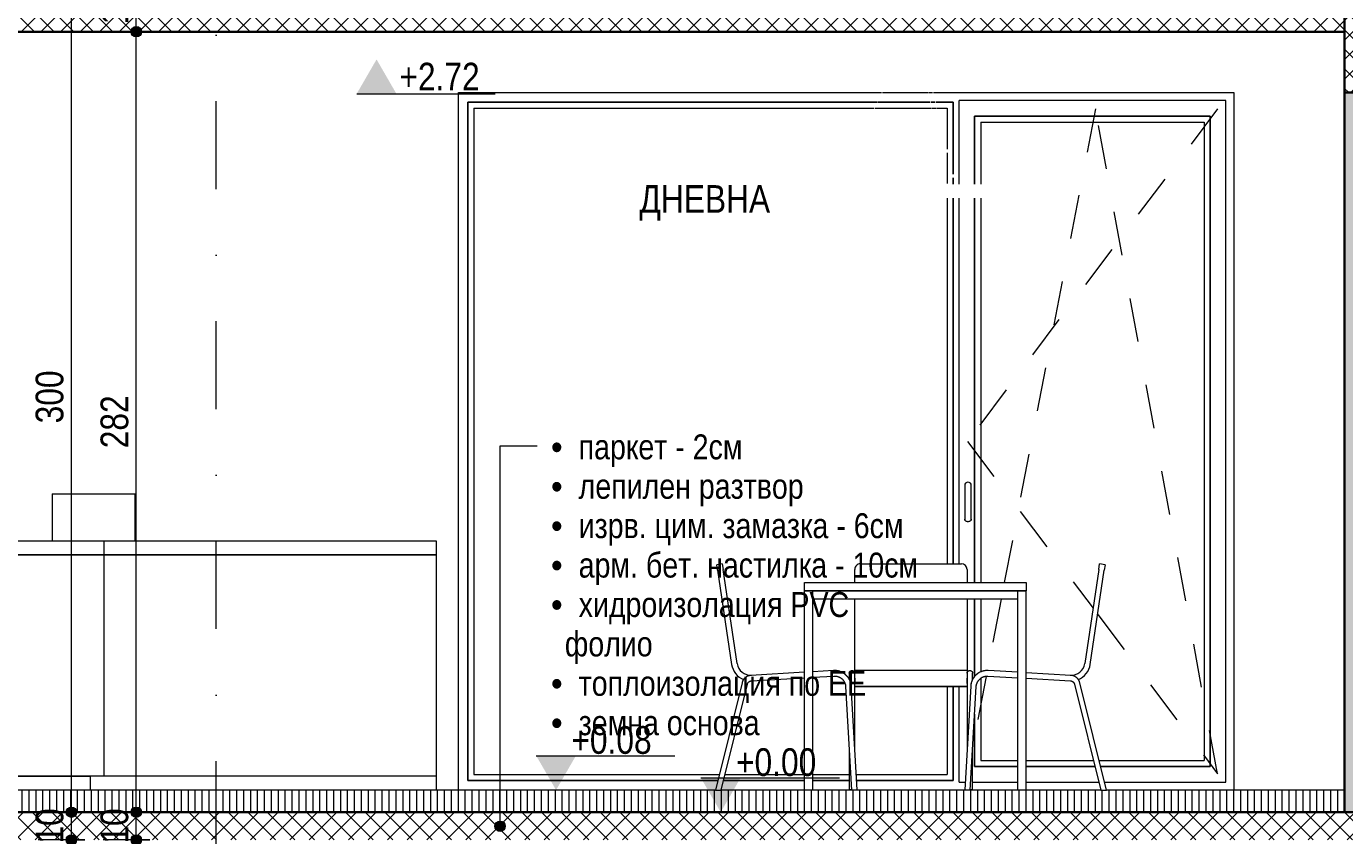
# Model space of a CAD drawing. Header units: centimetres. Extents: x -1882 to 51, y -197 to 807.
# Drawn here: x -1420.1 to -944.1, y -8.5 to 283.9 of the extents above; entities that cross this region are included whole.
import ezdxf

# ---------------------------------------------------------------- set-up
doc = ezdxf.new("R2010")
doc.units = ezdxf.units.CM
doc.linetypes.add('Dash', pattern=[31.75, 15.875, -15.875])
doc.linetypes.add('Dash dot', pattern=[79.375, 31.75, -23.8125, 0, -23.8125])
for name, color, linetype, lineweight in [('A-ANNO-DIMS', 7, 'Continuous', 9), ('A-ANNO-DIMS-50', 7, 'Continuous', 9), ('A-ANNO-NOTE', 7, 'Continuous', 9), ('A-AREA-IDEN', 7, 'Continuous', 9), ('A-DETL-GENF', 7, 'Continuous', 9), ('A-FLOR-FNSH', 7, 'Continuous', 9), ('A-FLOR-LEVL', 7, 'Continuous', 9), ('A-FLOR-PATT', 7, 'Continuous', 9), ('A-GLAZ', 7, 'Continuous', 5), ('A-GLAZ-HDLN', 7, 'Dash', 5), ('A-WALL', 7, 'Continuous', 9), ('E-ELEC-EQPM', 7, 'Continuous', 9), ('G-ANNO-DIMS', 7, 'Continuous', 9), ('G-ANNO-TEXT', 7, 'Continuous', 9), ('I-FURN', 7, 'Continuous', 9), ('S-GRID', 7, 'Continuous', 9)]:
    doc.layers.add(name, color=color, linetype=linetype, lineweight=lineweight)
doc.layers.add('A-DETL', color=7, linetype='Continuous', lineweight=9, true_color=0x008000)
doc.styles.add('Arial Narrow', font='ARIALN.TTF', dxfattribs={"height": 10})
doc.styles.add('Arial Narrow_1', font='ARIALN.TTF', dxfattribs={"height": 10})
doc.styles.add('Arial Narrow_2', font='ARIALN.TTF', dxfattribs={"height": 9})
doc.dimstyles.new('TEC_DIM', dxfattribs={"dimscale": 30.48, "dimtxt": 10.23431, "dimasz": 0.492126, "dimexe": 0.393701, "dimexo": 0.246063, "dimgap": 0, "dimtad": 1, "dimdec": 0, "dimzin": 0, "dimdsep": 46, "dimtxsty": 'Arial Narrow', "dimblk1": 'DOTSMALL', "dimblk2": 'DOTSMALL', "dimsah": 1, "dimcen": 0.09, "dimazin": 0, "dimtfac": 1, "dimtdec": 4, "dimtix": 1, "dimtmove": 0, "dimatfit": 3, "dimfxl": 0, "dimtvp": 1, "dimtolj": 1, "dimtzin": 0, "dimarcsym": 0})
pattern_1 = [(45, (-1066.009, 333.896), (-3.535534, 3.535534), []), (135, (-1066.009, 333.896), (-3.535534, -3.535534), [])]

# ---------------------------------------------------------------- blocks, each defined once
blk = doc.blocks.new('ПЛОТ - КУХНЕНСКИ-1839111-5-5')
at = {"layer": 'I-FURN', "color": 253, "true_color": 0xaaaaaa}
for p, q in [((-1452.14, 98), (-1392.14, 98)), ((-1452.14, 98), (-1452.14, 93)), ((-1392.14, 98), (-1392.14, 93)), ((-1392.14, 93), (-1452.14, 93)), ((-1452.14, 93), (-1392.14, 93)), ((-1452.14, 93), (-1452.14, 13)), ((-1392.14, 93), (-1392.14, 13)), ((-1392.14, 13), (-1452.14, 13)), ((-1447.14, 13), (-1397.14, 13)), ((-1447.14, 13), (-1447.14, 8)), ((-1397.14, 13), (-1397.14, 8)), ((-1397.14, 8), (-1447.14, 8))]:
    blk.add_line(p, q, dxfattribs=at)
blk = doc.blocks.new('ПЛОТ - КУХНЕНСКИ-1872077-5-5')
at = {"layer": 'I-FURN', "color": 253, "true_color": 0xaaaaaa}
for p, q in [((-1392.14, 98), (-1272.14, 98)), ((-1272.14, 98), (-1272.14, 93)), ((-1272.14, 93), (-1392.14, 93)), ((-1392.14, 93), (-1272.14, 93)), ((-1272.14, 93), (-1272.14, 13)), ((-1272.14, 13), (-1392.14, 13)), ((-1272.14, 13), (-1272.14, 8))]:
    blk.add_line(p, q, dxfattribs=at)
blk = doc.blocks.new('DOUBLE - OK_F - 280x252-2419188-5-5')
at = {"layer": 'A-GLAZ'}
for p, q in [((-1083.34, 226.93), (-1083.34, 257.1)), ((-987.04, 257.1), (-1083.34, 257.1)), ((-987.04, 10.9), (-987.04, 257.1)), ((-1260.74, 256.6), (-1260.74, 11.4)), ((-1112.96, 256.6), (-1260.74, 256.6)), ((-1260.74, 256.6), (-1112.96, 256.6)), ((-1260.74, 11.4), (-1260.74, 256.6)), ((-1258.54, 254.4), (-1114.01, 254.4)), ((-1258.54, 254.4), (-1258.54, 13.6)), ((-1113.69, 254.4), (-1093.35, 254.4)), ((-1093.79, 256.6), (-1112.64, 256.6)), ((-1112.64, 256.6), (-1093.79, 256.6)), ((-1092.09, 256.6), (-1093.49, 256.6)), ((-1093.49, 256.6), (-1092.09, 256.6)), ((-1093.05, 254.4), (-1091.55, 254.4)), ((-1085.44, 256.6), (-1091.8, 256.6)), ((-1091.8, 256.6), (-1085.44, 256.6)), ((-1091.29, 254.4), (-1087.64, 254.4)), ((-1087.64, 254.4), (-1087.64, 239.59)), ((-1085.44, 230.57), (-1085.44, 256.6)), ((-1085.44, 256.6), (-1085.44, 230.57)), ((-1077.74, 251.5), (-1077.74, 226.93)), ((-992.64, 251.5), (-1077.74, 251.5)), ((-1077.74, 251.5), (-992.64, 251.5)), ((-1077.74, 226.93), (-1077.74, 251.5)), ((-1075.54, 249.3), (-994.84, 249.3)), ((-1075.54, 249.3), (-1075.54, 226.93)), ((-994.84, 249.3), (-994.84, 18.7)), ((-992.64, 16.5), (-992.64, 251.5)), ((-992.64, 251.5), (-992.64, 16.5)), ((-1087.64, 238.27), (-1087.64, 227.17)), ((-1085.44, 226.93), (-1085.44, 229.23)), ((-1085.44, 229.23), (-1085.44, 226.93)), ((-1087.64, 221.85), (-1087.64, 89.72)), ((-1085.44, 89.72), (-1085.44, 221.85)), ((-1085.44, 221.85), (-1085.44, 89.72)), ((-1083.34, 89.72), (-1083.34, 221.85)), ((-1077.74, 221.85), (-1077.74, 83)), ((-1077.74, 83), (-1077.74, 221.85)), ((-1075.54, 221.85), (-1075.54, 83)), ((-1081.34, 118), (-1081.34, 105.83)), ((-1078.94, 105.83), (-1078.94, 118)), ((-1077.74, 77), (-1077.74, 48.99)), ((-1077.74, 48.99), (-1077.74, 77)), ((-1075.54, 77), (-1075.54, 50.66)), ((-1075.54, 48.25), (-1075.54, 18.7)), ((-1087.64, 45.42), (-1087.64, 13.6)), ((-1085.44, 11.4), (-1085.44, 45.42)), ((-1085.44, 45.42), (-1085.44, 11.4)), ((-1083.34, 10.9), (-1083.34, 45.42)), ((-1077.74, 35.4), (-1077.74, 16.5)), ((-1077.74, 16.5), (-1077.74, 35.4)), ((-1077.74, 16.5), (-1062.14, 16.5)), ((-1062.14, 16.5), (-1077.74, 16.5)), ((-1075.54, 18.7), (-1062.14, 18.7)), ((-1059.14, 18.7), (-1034.84, 18.7)), ((-1059.14, 16.5), (-1034.29, 16.5)), ((-1034.29, 16.5), (-1059.14, 16.5)), ((-1032.78, 18.7), (-994.84, 18.7)), ((-1032.23, 16.5), (-992.64, 16.5)), ((-992.64, 16.5), (-1032.23, 16.5)), ((-1260.74, 11.4), (-1170.53, 11.4)), ((-1170.53, 11.4), (-1260.74, 11.4)), ((-1258.54, 13.6), (-1169.98, 13.6)), ((-1168.47, 11.4), (-1139.14, 11.4)), ((-1139.14, 11.4), (-1168.47, 11.4)), ((-1167.92, 13.6), (-1139.14, 13.6)), ((-1136.14, 13.6), (-1123, 13.6)), ((-1136.14, 11.4), (-1123, 11.4)), ((-1123, 11.4), (-1136.14, 11.4)), ((-1120.47, 13.6), (-1087.64, 13.6)), ((-1120.34, 11.4), (-1085.44, 11.4)), ((-1085.44, 11.4), (-1120.34, 11.4)), ((-1083.34, 10.9), (-1081.17, 10.9)), ((-1078.49, 10.9), (-1062.14, 10.9)), ((-1059.14, 10.9), (-1032.9, 10.9)), ((-1030.84, 10.9), (-987.04, 10.9))]:
    blk.add_line(p, q, dxfattribs=at)
at = {"layer": 'A-GLAZ', "flags": 128}
for points in [[(-1081.34, 105.83), (-1081.32, 105.68), (-1081.25, 105.53), (-1081.14, 105.39), (-1080.99, 105.27), (-1080.81, 105.18), (-1080.6, 105.1), (-1080.38, 105.06), (-1080.14, 105.04), (-1079.91, 105.06), (-1079.68, 105.1), (-1079.48, 105.18), (-1079.3, 105.27), (-1079.15, 105.39), (-1079.04, 105.53), (-1078.97, 105.68), (-1078.94, 105.83)], [(-1081.25, 105.53), (-1081.32, 105.68), (-1081.34, 105.83)], [(-1078.94, 105.83), (-1078.97, 105.68), (-1079.04, 105.53)]]:
    blk.add_lwpolyline(points, dxfattribs=at)
at = {"layer": 'A-GLAZ'}
blk.add_arc((-1080.14, 118), 1.2, 0, 180, dxfattribs=at)
at = {"layer": 'A-GLAZ-HDLN'}
for p, q in [((-990.04, 254.1), (-1080.34, 134)), ((-1034.14, 254.1), (-1067.05, 83)), ((-990.04, 13.9), (-1034.14, 254.1)), ((-1080.34, 134), (-1034.99, 73.68)), ((-1068.21, 77), (-1073.18, 51.15)), ((-1033.31, 71.44), (-990.04, 13.9)), ((-1073.58, 49.05), (-1078.41, 23.95))]:
    blk.add_line(p, q, dxfattribs=at)
blk = doc.blocks.new('Stuhl-04 - Typ1-2238233-5-5')
at = {"layer": 'I-FURN', "color": 253, "true_color": 0xaaaaaa}
for p, q in [((-1168.89, 89.72), (-1170.87, 89.42)), ((-1170.57, 87.44), (-1170.87, 89.42)), ((-1170.57, 87.44), (-1165.49, 53.41)), ((-1168.89, 89.72), (-1168.59, 87.74)), ((-1163.51, 53.71), (-1168.59, 87.74)), ((-1139.14, 50.57), (-1158.51, 49.44)), ((-1158.39, 47.45), (-1139.14, 48.57)), ((-1128.67, 51.18), (-1136.14, 50.74)), ((-1136.14, 48.74), (-1128.55, 49.18)), ((-1161.7, 46.8), (-1171.37, 8)), ((-1169.31, 8), (-1159.76, 46.31)), ((-1124.33, 45.42), (-1122.15, 8)), ((-1120.15, 8.06), (-1122.33, 45.54)), ((-1120.15, 8.06), (-1121.15, 8))]:
    blk.add_line(p, q, dxfattribs=at)
at = {"layer": 'I-FURN', "color": 253, "true_color": 0xaaaaaa, "flags": 128}
for points in [[(-1158.51, 49.44), (-1158.65, 49.43), (-1158.79, 49.42), (-1158.93, 49.39), (-1159.06, 49.37), (-1159.2, 49.33), (-1159.33, 49.29), (-1159.47, 49.25), (-1159.6, 49.2), (-1159.73, 49.15), (-1159.85, 49.09), (-1159.98, 49.02), (-1160.1, 48.95), (-1160.22, 48.88), (-1160.33, 48.8), (-1160.45, 48.72), (-1160.55, 48.63), (-1160.66, 48.54), (-1160.76, 48.44), (-1160.86, 48.34), (-1160.95, 48.24), (-1161.04, 48.13), (-1161.13, 48.02), (-1161.21, 47.9), (-1161.28, 47.79), (-1161.36, 47.67), (-1161.42, 47.54), (-1161.48, 47.42), (-1161.54, 47.29), (-1161.59, 47.16), (-1161.64, 47.03), (-1161.68, 46.89), (-1161.7, 46.8)], [(-1161.15, 47.98), (-1161.21, 47.9), (-1161.28, 47.79), (-1161.36, 47.67), (-1161.42, 47.54), (-1161.48, 47.42), (-1161.54, 47.29), (-1161.59, 47.16), (-1161.64, 47.03), (-1161.68, 46.89), (-1161.7, 46.8)], [(-1122.33, 45.54), (-1122.35, 45.78), (-1122.38, 46.02), (-1122.41, 46.25), (-1122.46, 46.49), (-1122.52, 46.72), (-1122.58, 46.95), (-1122.66, 47.18), (-1122.74, 47.4), (-1122.84, 47.63), (-1122.94, 47.84), (-1123.05, 48.06), (-1123.17, 48.26), (-1123.29, 48.47), (-1123.43, 48.67), (-1123.57, 48.86), (-1123.72, 49.05), (-1123.88, 49.23), (-1124.05, 49.4), (-1124.22, 49.57), (-1124.4, 49.73), (-1124.58, 49.88), (-1124.77, 50.03), (-1124.97, 50.17), (-1125.17, 50.3), (-1125.38, 50.42), (-1125.59, 50.53), (-1125.8, 50.64), (-1126.02, 50.73), (-1126.25, 50.82), (-1126.47, 50.9), (-1126.7, 50.97), (-1126.94, 51.03), (-1127.17, 51.08), (-1127.41, 51.12), (-1127.65, 51.15), (-1127.88, 51.17), (-1128.12, 51.19), (-1128.36, 51.19), (-1128.6, 51.18), (-1128.67, 51.18)], [(-1122.33, 45.54), (-1122.35, 45.78), (-1122.38, 46.02), (-1122.41, 46.25), (-1122.46, 46.49), (-1122.52, 46.72), (-1122.58, 46.95), (-1122.66, 47.18), (-1122.74, 47.4), (-1122.84, 47.63), (-1122.94, 47.84), (-1123.05, 48.06), (-1123.17, 48.26), (-1123.29, 48.47), (-1123.43, 48.67), (-1123.57, 48.86), (-1123.72, 49.05), (-1123.88, 49.23), (-1124.05, 49.4), (-1124.22, 49.57), (-1124.4, 49.73), (-1124.58, 49.88), (-1124.77, 50.03), (-1124.97, 50.17), (-1125.17, 50.3), (-1125.38, 50.42), (-1125.59, 50.53), (-1125.8, 50.64), (-1126.02, 50.73), (-1126.25, 50.82), (-1126.47, 50.9), (-1126.7, 50.97), (-1126.94, 51.03), (-1127.17, 51.08), (-1127.41, 51.12), (-1127.65, 51.15), (-1127.88, 51.17), (-1128.12, 51.19), (-1128.36, 51.19), (-1128.6, 51.18), (-1128.67, 51.18)], [(-1128.55, 49.18), (-1128.39, 49.19), (-1128.23, 49.19), (-1128.07, 49.18), (-1127.91, 49.17), (-1127.75, 49.15), (-1127.6, 49.12), (-1127.44, 49.09), (-1127.28, 49.05), (-1127.13, 49.01), (-1126.98, 48.96), (-1126.83, 48.9), (-1126.68, 48.84), (-1126.54, 48.77), (-1126.4, 48.7), (-1126.26, 48.62), (-1126.12, 48.53), (-1125.99, 48.44), (-1125.86, 48.34), (-1125.74, 48.24), (-1125.62, 48.14), (-1125.5, 48.03), (-1125.39, 47.91), (-1125.28, 47.79), (-1125.18, 47.67), (-1125.09, 47.54), (-1124.99, 47.41), (-1124.91, 47.28), (-1124.83, 47.14), (-1124.75, 47), (-1124.68, 46.85), (-1124.62, 46.71), (-1124.56, 46.56), (-1124.51, 46.41), (-1124.46, 46.25), (-1124.42, 46.1), (-1124.39, 45.94), (-1124.36, 45.78), (-1124.34, 45.62), (-1124.33, 45.46), (-1124.33, 45.42)], [(-1159.76, 46.31), (-1159.75, 46.37), (-1159.73, 46.43), (-1159.71, 46.48), (-1159.68, 46.54), (-1159.66, 46.59), (-1159.63, 46.65), (-1159.6, 46.7), (-1159.57, 46.75), (-1159.54, 46.8), (-1159.5, 46.85), (-1159.47, 46.9), (-1159.43, 46.94), (-1159.39, 46.99), (-1159.35, 47.03), (-1159.3, 47.07), (-1159.26, 47.11), (-1159.21, 47.15), (-1159.16, 47.18), (-1159.11, 47.21), (-1159.06, 47.25), (-1159.01, 47.27), (-1158.95, 47.3), (-1158.9, 47.33), (-1158.84, 47.35), (-1158.79, 47.37), (-1158.73, 47.39), (-1158.67, 47.4), (-1158.61, 47.42), (-1158.55, 47.43), (-1158.49, 47.44), (-1158.43, 47.44), (-1158.39, 47.45)], [(-1171.37, 8), (-1171.34, 8), (-1171.26, 8), (-1171.11, 8), (-1170.93, 8), (-1170.71, 8), (-1170.47, 8), (-1170.22, 8), (-1169.98, 8), (-1169.76, 8), (-1169.57, 8), (-1169.43, 8), (-1169.34, 8), (-1169.31, 8)], [(-1121.15, 8), (-1121.37, 8), (-1121.58, 8), (-1121.77, 8), (-1121.93, 8), (-1122.05, 8), (-1122.12, 8), (-1122.15, 8)]]:
    blk.add_lwpolyline(points, dxfattribs=at)
at = {"layer": 'I-FURN', "color": 253, "true_color": 0xaaaaaa}
for centre, radius, start, end in [((-1158.56, 54.45), 7, 188.5, 248.4341), ((-1158.56, 54.45), 5, 188.5, 273.3303), ((-1128.32, 45.19), 6, 73.3016, 93.3303), ((-1128.32, 45.19), 6, 28.3016, 68.3589), ((-1128.32, 45.19), 6, 3.3303, 23.3589)]:
    blk.add_arc(centre, radius, start, end, dxfattribs=at)
blk = doc.blocks.new('Stuhl-04 - Typ1-V1-5-5')
at = {"layer": 'I-FURN', "color": 253, "true_color": 0xaaaaaa, "flags": 128}
for points in [[(-1161.15, 47.98), (-1161.21, 47.9), (-1161.28, 47.79), (-1161.36, 47.67), (-1161.42, 47.54), (-1161.48, 47.42), (-1161.54, 47.29), (-1161.59, 47.16), (-1161.64, 47.03), (-1161.68, 46.89), (-1161.7, 46.8)], [(-1161.15, 47.98), (-1161.21, 47.9), (-1161.28, 47.79), (-1161.36, 47.67), (-1161.42, 47.54), (-1161.48, 47.42), (-1161.54, 47.29), (-1161.59, 47.16), (-1161.64, 47.03), (-1161.68, 46.89), (-1161.7, 46.8)], [(-1122.94, 47.84), (-1123.05, 48.06), (-1123.17, 48.26), (-1123.29, 48.47), (-1123.43, 48.67), (-1123.57, 48.86), (-1123.72, 49.05), (-1123.88, 49.23), (-1124.05, 49.4), (-1124.22, 49.57), (-1124.4, 49.73), (-1124.58, 49.88), (-1124.77, 50.03), (-1124.97, 50.17), (-1125.17, 50.3), (-1125.38, 50.42), (-1125.59, 50.53), (-1125.8, 50.64), (-1126.02, 50.73), (-1126.25, 50.82), (-1126.47, 50.9), (-1126.7, 50.97), (-1126.94, 51.03), (-1127.17, 51.08), (-1127.41, 51.12), (-1127.65, 51.15), (-1127.88, 51.17), (-1128.12, 51.19), (-1128.36, 51.19), (-1128.6, 51.18), (-1128.67, 51.18)], [(-1122.33, 45.54), (-1122.35, 45.78), (-1122.38, 46.02), (-1122.41, 46.25), (-1122.46, 46.49), (-1122.52, 46.72), (-1122.58, 46.95), (-1122.66, 47.18), (-1122.74, 47.4), (-1122.84, 47.63), (-1122.94, 47.84), (-1123.05, 48.06), (-1123.17, 48.26), (-1123.29, 48.47), (-1123.43, 48.67), (-1123.57, 48.86), (-1123.72, 49.05), (-1123.88, 49.23), (-1124.05, 49.4), (-1124.22, 49.57), (-1124.4, 49.73), (-1124.58, 49.88), (-1124.77, 50.03), (-1124.97, 50.17), (-1125.17, 50.3), (-1125.38, 50.42), (-1125.59, 50.53), (-1125.8, 50.64), (-1126.02, 50.73), (-1126.25, 50.82), (-1126.47, 50.9), (-1126.7, 50.97), (-1126.94, 51.03), (-1127.17, 51.08), (-1127.41, 51.12), (-1127.65, 51.15), (-1127.88, 51.17), (-1128.12, 51.19), (-1128.36, 51.19), (-1128.6, 51.18), (-1128.67, 51.18)]]:
    blk.add_lwpolyline(points, dxfattribs=at)
blk = doc.blocks.new('Stuhl-04 - Typ1-2239621-5-5')
at = {"layer": 'I-FURN', "color": 253, "true_color": 0xaaaaaa}
for p, q in [((-1032.89, 87.74), (-1037.98, 53.71)), ((-1036, 53.41), (-1030.92, 87.44)), ((-1032.89, 87.74), (-1032.6, 89.72)), ((-1030.62, 89.42), (-1032.6, 89.72)), ((-1030.62, 89.42), (-1030.92, 87.44)), ((-1072.93, 49.18), (-1062.14, 48.55)), ((-1062.14, 50.56), (-1072.82, 51.18)), ((-1042.98, 49.44), (-1059.14, 50.38)), ((-1059.14, 48.38), (-1043.09, 47.45)), ((-1079.16, 45.54), (-1081.34, 8.06)), ((-1079.34, 8), (-1077.16, 45.42)), ((-1041.73, 46.31), (-1032.17, 8)), ((-1030.11, 8), (-1039.79, 46.8)), ((-1080.34, 8), (-1081.34, 8.06))]:
    blk.add_line(p, q, dxfattribs=at)
at = {"layer": 'I-FURN', "color": 253, "true_color": 0xaaaaaa, "flags": 128}
for points in [[(-1072.82, 51.18), (-1073.06, 51.19), (-1073.3, 51.19), (-1073.54, 51.18), (-1073.78, 51.16), (-1074.02, 51.13), (-1074.25, 51.09), (-1074.49, 51.04), (-1074.72, 50.98), (-1074.95, 50.92), (-1075.18, 50.84), (-1075.4, 50.76), (-1075.62, 50.66), (-1075.84, 50.56), (-1076.05, 50.45), (-1076.26, 50.33), (-1076.46, 50.2), (-1076.66, 50.07), (-1076.85, 49.92), (-1077.04, 49.77), (-1077.22, 49.61), (-1077.39, 49.45), (-1077.56, 49.27), (-1077.72, 49.1), (-1077.87, 48.91), (-1078.02, 48.72), (-1078.16, 48.52), (-1078.29, 48.32), (-1078.41, 48.11), (-1078.52, 47.9), (-1078.62, 47.68), (-1078.72, 47.46), (-1078.81, 47.24), (-1078.88, 47.01), (-1078.95, 46.78), (-1079.01, 46.55), (-1079.06, 46.32), (-1079.1, 46.08), (-1079.13, 45.84), (-1079.15, 45.6), (-1079.16, 45.54)], [(-1072.82, 51.18), (-1073.06, 51.19), (-1073.3, 51.19), (-1073.54, 51.18), (-1073.78, 51.16), (-1074.02, 51.13), (-1074.25, 51.09), (-1074.49, 51.04), (-1074.72, 50.98), (-1074.95, 50.92), (-1075.18, 50.84), (-1075.4, 50.76), (-1075.62, 50.66), (-1075.84, 50.56), (-1076.05, 50.45), (-1076.26, 50.33), (-1076.46, 50.2), (-1076.66, 50.07), (-1076.85, 49.92), (-1077.04, 49.77), (-1077.22, 49.61), (-1077.39, 49.45), (-1077.56, 49.27), (-1077.72, 49.1), (-1077.87, 48.91), (-1078.02, 48.72), (-1078.16, 48.52), (-1078.29, 48.32), (-1078.41, 48.11), (-1078.52, 47.9), (-1078.62, 47.68), (-1078.72, 47.46), (-1078.81, 47.24), (-1078.88, 47.01), (-1078.95, 46.78), (-1079.01, 46.55), (-1079.06, 46.32), (-1079.1, 46.08), (-1079.13, 45.84), (-1079.15, 45.6), (-1079.16, 45.54)], [(-1077.16, 45.42), (-1077.15, 45.58), (-1077.13, 45.74), (-1077.1, 45.9), (-1077.07, 46.05), (-1077.03, 46.21), (-1076.99, 46.36), (-1076.94, 46.52), (-1076.88, 46.67), (-1076.82, 46.81), (-1076.75, 46.96), (-1076.68, 47.1), (-1076.6, 47.24), (-1076.52, 47.38), (-1076.43, 47.51), (-1076.33, 47.64), (-1076.23, 47.76), (-1076.13, 47.88), (-1076.02, 48), (-1075.9, 48.11), (-1075.78, 48.22), (-1075.66, 48.32), (-1075.53, 48.42), (-1075.4, 48.51), (-1075.27, 48.59), (-1075.13, 48.68), (-1074.99, 48.75), (-1074.84, 48.82), (-1074.7, 48.88), (-1074.55, 48.94), (-1074.4, 49), (-1074.24, 49.04), (-1074.09, 49.08), (-1073.93, 49.12), (-1073.78, 49.14), (-1073.62, 49.16), (-1073.46, 49.18), (-1073.3, 49.19), (-1073.14, 49.19), (-1072.98, 49.18), (-1072.93, 49.18)], [(-1039.79, 46.8), (-1039.82, 46.93), (-1039.86, 47.06), (-1039.91, 47.2), (-1039.96, 47.33), (-1040.02, 47.45), (-1040.08, 47.58), (-1040.15, 47.7), (-1040.22, 47.82), (-1040.3, 47.94), (-1040.38, 48.05), (-1040.47, 48.16), (-1040.56, 48.27), (-1040.66, 48.37), (-1040.75, 48.47), (-1040.86, 48.57), (-1040.96, 48.66), (-1041.07, 48.74), (-1041.19, 48.82), (-1041.3, 48.9), (-1041.42, 48.97), (-1041.55, 49.04), (-1041.67, 49.11), (-1041.8, 49.16), (-1041.93, 49.22), (-1042.06, 49.26), (-1042.19, 49.31), (-1042.33, 49.34), (-1042.46, 49.37), (-1042.6, 49.4), (-1042.74, 49.42), (-1042.88, 49.44), (-1042.98, 49.44)], [(-1039.79, 46.8), (-1039.82, 46.93), (-1039.86, 47.06), (-1039.91, 47.2), (-1039.96, 47.33), (-1040.02, 47.45), (-1040.08, 47.58), (-1040.15, 47.7), (-1040.22, 47.82), (-1040.3, 47.94)], [(-1043.09, 47.45), (-1043.03, 47.44), (-1042.98, 47.43), (-1042.92, 47.43), (-1042.86, 47.41), (-1042.8, 47.4), (-1042.74, 47.38), (-1042.68, 47.36), (-1042.63, 47.34), (-1042.57, 47.32), (-1042.52, 47.29), (-1042.47, 47.27), (-1042.41, 47.24), (-1042.36, 47.2), (-1042.31, 47.17), (-1042.26, 47.14), (-1042.22, 47.1), (-1042.17, 47.06), (-1042.13, 47.02), (-1042.09, 46.97), (-1042.05, 46.93), (-1042.01, 46.88), (-1041.97, 46.84), (-1041.94, 46.79), (-1041.9, 46.74), (-1041.87, 46.68), (-1041.85, 46.63), (-1041.82, 46.58), (-1041.8, 46.52), (-1041.77, 46.47), (-1041.75, 46.41), (-1041.74, 46.35), (-1041.73, 46.31)], [(-1079.34, 8), (-1079.36, 8), (-1079.44, 8), (-1079.56, 8), (-1079.72, 8), (-1079.9, 8), (-1080.12, 8), (-1080.34, 8)], [(-1032.17, 8), (-1032.14, 8), (-1032.06, 8), (-1031.91, 8), (-1031.73, 8), (-1031.51, 8), (-1031.27, 8), (-1031.02, 8), (-1030.78, 8), (-1030.56, 8), (-1030.37, 8), (-1030.23, 8), (-1030.14, 8), (-1030.11, 8)]]:
    blk.add_lwpolyline(points, dxfattribs=at)
at = {"layer": 'I-FURN', "color": 253, "true_color": 0xaaaaaa}
for centre, radius, start, end in [((-1042.92, 54.45), 5, 266.6697, 351.5), ((-1042.92, 54.45), 7, 291.5659, 351.5), ((-1073.17, 45.19), 6, 111.6411, 151.6984), ((-1073.17, 45.19), 6, 86.6697, 106.6984), ((-1073.17, 45.19), 6, 156.6411, 176.6697)]:
    blk.add_arc(centre, radius, start, end, dxfattribs=at)
blk = doc.blocks.new('Stuhl-04 - Typ1-V2-5-5')
at = {"layer": 'I-FURN', "color": 253, "true_color": 0xaaaaaa, "flags": 128}
for points in [[(-1072.82, 51.18), (-1073.06, 51.19), (-1073.3, 51.19), (-1073.54, 51.18), (-1073.78, 51.16), (-1074.02, 51.13), (-1074.25, 51.09), (-1074.49, 51.04), (-1074.72, 50.98), (-1074.95, 50.92), (-1075.18, 50.84), (-1075.4, 50.76), (-1075.62, 50.66), (-1075.84, 50.56), (-1076.05, 50.45), (-1076.26, 50.33), (-1076.46, 50.2), (-1076.66, 50.07), (-1076.85, 49.92), (-1077.04, 49.77), (-1077.22, 49.61), (-1077.39, 49.45), (-1077.56, 49.27), (-1077.72, 49.1), (-1077.87, 48.91), (-1078.02, 48.72), (-1078.16, 48.52), (-1078.29, 48.32), (-1078.41, 48.11), (-1078.52, 47.9), (-1078.62, 47.68), (-1078.72, 47.46), (-1078.81, 47.24), (-1078.88, 47.01), (-1078.95, 46.78), (-1079.01, 46.55), (-1079.06, 46.32), (-1079.1, 46.08), (-1079.13, 45.84), (-1079.15, 45.6), (-1079.16, 45.54)], [(-1072.82, 51.18), (-1073.06, 51.19), (-1073.3, 51.19), (-1073.54, 51.18), (-1073.78, 51.16), (-1074.02, 51.13), (-1074.25, 51.09), (-1074.49, 51.04), (-1074.72, 50.98), (-1074.95, 50.92), (-1075.18, 50.84), (-1075.4, 50.76), (-1075.62, 50.66), (-1075.84, 50.56), (-1076.05, 50.45), (-1076.26, 50.33), (-1076.46, 50.2), (-1076.66, 50.07), (-1076.85, 49.92), (-1077.04, 49.77), (-1077.22, 49.61), (-1077.39, 49.45), (-1077.56, 49.27), (-1077.72, 49.1), (-1077.87, 48.91), (-1078.02, 48.72), (-1078.16, 48.52), (-1078.29, 48.32), (-1078.41, 48.11), (-1078.46, 48.01)], [(-1039.79, 46.8), (-1039.82, 46.93), (-1039.86, 47.06), (-1039.91, 47.2), (-1039.96, 47.33), (-1040.02, 47.45), (-1040.08, 47.58), (-1040.15, 47.7), (-1040.22, 47.82), (-1040.3, 47.94)], [(-1039.79, 46.8), (-1039.82, 46.93), (-1039.86, 47.06), (-1039.91, 47.2), (-1039.96, 47.33), (-1040.02, 47.45), (-1040.08, 47.58), (-1040.15, 47.7), (-1040.22, 47.82), (-1040.3, 47.94)]]:
    blk.add_lwpolyline(points, dxfattribs=at)
blk = doc.blocks.new('Stuhl-04 - Typ1-V3-5-5')
at = {"layer": 'I-FURN', "color": 253, "true_color": 0xaaaaaa}
for p, q in [((-1120.99, 83), (-1120.99, 87.74)), ((-1118.99, 89.72), (-1082.49, 89.72)), ((-1080.49, 87.74), (-1080.49, 83)), ((-1120.99, 53.71), (-1120.99, 77)), ((-1080.49, 77), (-1080.49, 53.71)), ((-1120.99, 51.16), (-1120.99, 53.71)), ((-1080.49, 53.71), (-1080.49, 51.16)), ((-1123, 50.18), (-1123, 48.44)), ((-1121, 48.44), (-1121, 50.18)), ((-1080.49, 51.19), (-1120.99, 51.19)), ((-1120.99, 45.54), (-1120.99, 51.18)), ((-1080.49, 51.18), (-1080.49, 45.54)), ((-1080.49, 50.18), (-1080.49, 48.44)), ((-1078.49, 48.44), (-1078.49, 50.18)), ((-1121, 45.48), (-1121, 46.55)), ((-1121, 22.71), (-1121, 45.48)), ((-1120.99, 45.42), (-1120.99, 45.54)), ((-1120.99, 45.54), (-1080.49, 45.54)), ((-1120.99, 45.42), (-1080.49, 45.42)), ((-1080.49, 46.55), (-1080.49, 45.48)), ((-1080.49, 45.54), (-1080.49, 45.42)), ((-1080.49, 45.48), (-1080.49, 22.71)), ((-1123, 22.65), (-1123, 8)), ((-1078.49, 8), (-1078.49, 22.65))]:
    blk.add_line(p, q, dxfattribs=at)
at = {"layer": 'I-FURN', "color": 253, "true_color": 0xaaaaaa, "flags": 128}
for points in [[(-1123, 50.19), (-1123, 50.23), (-1123, 50.27), (-1122.99, 50.31), (-1122.99, 50.35), (-1122.98, 50.39), (-1122.97, 50.43), (-1122.96, 50.47), (-1122.95, 50.5), (-1122.94, 50.54), (-1122.92, 50.58), (-1122.91, 50.62), (-1122.89, 50.65), (-1122.87, 50.69), (-1122.85, 50.72), (-1122.83, 50.75), (-1122.8, 50.79), (-1122.78, 50.82), (-1122.75, 50.85), (-1122.73, 50.88), (-1122.7, 50.91), (-1122.67, 50.93), (-1122.64, 50.96), (-1122.61, 50.98), (-1122.57, 51.01), (-1122.54, 51.03), (-1122.51, 51.05), (-1122.47, 51.07), (-1122.44, 51.09), (-1122.4, 51.11), (-1122.36, 51.12), (-1122.33, 51.14), (-1122.29, 51.15), (-1122.25, 51.16), (-1122.21, 51.17), (-1122.17, 51.17), (-1122.13, 51.18), (-1122.09, 51.19), (-1122.05, 51.19), (-1122.01, 51.19), (-1122, 51.19)], [(-1123, 50.18), (-1123, 50.19), (-1123, 50.19)], [(-1123, 50.19), (-1123, 50.19), (-1123, 50.17), (-1123, 50.15), (-1123, 50.13), (-1123, 50.09), (-1123, 50.05), (-1123, 49.99), (-1123, 49.94), (-1123, 49.87), (-1123, 49.79), (-1123, 49.71), (-1123, 49.62), (-1123, 49.53), (-1123, 49.43), (-1123, 49.32), (-1123, 49.2), (-1123, 49.08), (-1123, 48.95), (-1123, 48.81), (-1123, 48.67), (-1123, 48.53), (-1123, 48.38), (-1123, 48.22), (-1123, 48.06), (-1123, 47.91)], [(-1123, 47.94), (-1123, 48), (-1123, 48.06), (-1123, 48.11), (-1123, 48.16), (-1123, 48.2), (-1123, 48.25), (-1123, 48.28), (-1123, 48.32), (-1123, 48.35), (-1123, 48.37), (-1123, 48.4), (-1123, 48.41), (-1123, 48.43), (-1123, 48.44), (-1123, 48.44)], [(-1122, 51.19), (-1121.96, 51.19), (-1121.92, 51.19), (-1121.88, 51.18), (-1121.84, 51.18), (-1121.8, 51.17), (-1121.76, 51.16), (-1121.73, 51.15), (-1121.69, 51.14), (-1121.65, 51.13), (-1121.61, 51.11), (-1121.58, 51.09), (-1121.54, 51.08), (-1121.5, 51.06), (-1121.47, 51.04), (-1121.44, 51.01), (-1121.4, 50.99), (-1121.37, 50.97), (-1121.34, 50.94), (-1121.31, 50.91), (-1121.28, 50.89), (-1121.26, 50.86), (-1121.23, 50.83), (-1121.21, 50.8), (-1121.18, 50.76), (-1121.16, 50.73), (-1121.14, 50.7), (-1121.12, 50.66), (-1121.1, 50.63), (-1121.08, 50.59), (-1121.07, 50.55), (-1121.06, 50.51), (-1121.04, 50.48), (-1121.03, 50.44), (-1121.02, 50.4), (-1121.02, 50.36), (-1121.01, 50.32), (-1121.01, 50.28), (-1121, 50.24), (-1121, 50.2), (-1121, 50.19)], [(-1121, 45.48), (-1121, 45.68), (-1121, 45.88), (-1121, 46.08), (-1121, 46.27), (-1121, 46.47), (-1121, 46.66), (-1121, 46.85), (-1121, 47.04), (-1121, 47.22), (-1121, 47.4), (-1121, 47.58), (-1121, 47.75), (-1121, 47.92), (-1121, 48.09), (-1121, 48.25), (-1121, 48.4), (-1121, 48.55), (-1121, 48.7), (-1121, 48.84), (-1121, 48.97), (-1121, 49.1), (-1121, 49.22), (-1121, 49.34), (-1121, 49.44), (-1121, 49.55), (-1121, 49.64), (-1121, 49.73), (-1121, 49.81), (-1121, 49.88), (-1121, 49.95), (-1121, 50), (-1121, 50.05), (-1121, 50.1), (-1121, 50.13), (-1121, 50.16), (-1121, 50.18), (-1121, 50.19), (-1121, 50.19)], [(-1121, 50.19), (-1121, 50.19), (-1121, 50.18)], [(-1121, 48.44), (-1121, 48.44), (-1121, 48.42), (-1121, 48.41), (-1121, 48.39), (-1121, 48.37), (-1121, 48.34), (-1121, 48.31), (-1121, 48.27), (-1121, 48.23), (-1121, 48.19), (-1121, 48.14), (-1121, 48.1), (-1121, 48.04), (-1121, 47.99), (-1121, 47.93), (-1121, 47.86), (-1121, 47.8), (-1121, 47.73), (-1121, 47.66), (-1121, 47.58), (-1121, 47.51), (-1121, 47.43), (-1121, 47.35), (-1121, 47.26), (-1121, 47.18), (-1121, 47.09), (-1121, 47), (-1121, 46.91), (-1121, 46.81), (-1121, 46.72), (-1121, 46.62), (-1121, 46.55)], [(-1080.49, 50.19), (-1080.48, 50.23), (-1080.48, 50.27), (-1080.48, 50.31), (-1080.47, 50.35), (-1080.47, 50.39), (-1080.46, 50.43), (-1080.45, 50.47), (-1080.43, 50.5), (-1080.42, 50.54), (-1080.41, 50.58), (-1080.39, 50.62), (-1080.37, 50.65), (-1080.35, 50.69), (-1080.33, 50.72), (-1080.31, 50.75), (-1080.29, 50.79), (-1080.26, 50.82), (-1080.24, 50.85), (-1080.21, 50.88), (-1080.18, 50.91), (-1080.15, 50.93), (-1080.12, 50.96), (-1080.09, 50.98), (-1080.06, 51.01), (-1080.03, 51.03), (-1079.99, 51.05), (-1079.96, 51.07), (-1079.92, 51.09), (-1079.88, 51.11), (-1079.85, 51.12), (-1079.81, 51.14), (-1079.77, 51.15), (-1079.73, 51.16), (-1079.69, 51.17), (-1079.66, 51.17), (-1079.62, 51.18), (-1079.58, 51.19), (-1079.54, 51.19), (-1079.5, 51.19), (-1079.49, 51.19)], [(-1080.49, 50.18), (-1080.49, 50.19), (-1080.49, 50.19)], [(-1080.49, 50.19), (-1080.49, 50.19), (-1080.49, 50.17), (-1080.49, 50.15), (-1080.49, 50.13), (-1080.49, 50.09), (-1080.49, 50.05), (-1080.49, 49.99), (-1080.49, 49.94), (-1080.49, 49.87), (-1080.49, 49.79), (-1080.49, 49.71), (-1080.49, 49.62), (-1080.49, 49.53), (-1080.49, 49.43), (-1080.49, 49.32), (-1080.49, 49.2), (-1080.49, 49.08), (-1080.49, 48.95), (-1080.49, 48.81), (-1080.49, 48.67), (-1080.49, 48.53), (-1080.49, 48.38), (-1080.49, 48.22), (-1080.49, 48.06), (-1080.49, 47.89), (-1080.49, 47.72), (-1080.49, 47.55), (-1080.49, 47.37), (-1080.49, 47.19), (-1080.49, 47), (-1080.49, 46.81), (-1080.49, 46.62), (-1080.49, 46.43), (-1080.49, 46.24), (-1080.49, 46.04), (-1080.49, 45.84), (-1080.49, 45.64), (-1080.49, 45.48)], [(-1080.49, 46.55), (-1080.49, 46.65), (-1080.49, 46.75), (-1080.49, 46.84), (-1080.49, 46.93), (-1080.49, 47.02), (-1080.49, 47.11), (-1080.49, 47.2), (-1080.49, 47.29), (-1080.49, 47.37), (-1080.49, 47.45), (-1080.49, 47.53), (-1080.49, 47.61), (-1080.49, 47.68), (-1080.49, 47.75), (-1080.49, 47.82), (-1080.49, 47.88), (-1080.49, 47.94), (-1080.49, 48), (-1080.49, 48.06), (-1080.49, 48.11), (-1080.49, 48.16), (-1080.49, 48.2), (-1080.49, 48.25), (-1080.49, 48.28), (-1080.49, 48.32), (-1080.49, 48.35), (-1080.49, 48.37), (-1080.49, 48.4), (-1080.49, 48.41), (-1080.49, 48.43), (-1080.49, 48.44), (-1080.49, 48.44)], [(-1079.49, 51.19), (-1079.45, 51.19), (-1079.41, 51.19), (-1079.37, 51.18), (-1079.33, 51.18), (-1079.29, 51.17), (-1079.25, 51.16), (-1079.21, 51.15), (-1079.17, 51.14), (-1079.13, 51.13), (-1079.1, 51.11), (-1079.06, 51.09), (-1079.02, 51.08), (-1078.99, 51.06), (-1078.95, 51.04), (-1078.92, 51.01), (-1078.89, 50.99), (-1078.86, 50.97), (-1078.83, 50.94), (-1078.8, 50.91), (-1078.77, 50.89), (-1078.74, 50.86), (-1078.71, 50.83), (-1078.69, 50.8), (-1078.67, 50.76), (-1078.64, 50.73), (-1078.62, 50.7), (-1078.6, 50.66), (-1078.59, 50.63), (-1078.57, 50.59), (-1078.55, 50.55), (-1078.54, 50.51), (-1078.53, 50.48), (-1078.52, 50.44), (-1078.51, 50.4), (-1078.5, 50.36), (-1078.49, 50.32), (-1078.49, 50.28), (-1078.49, 50.24), (-1078.49, 50.2), (-1078.49, 50.19)], [(-1078.49, 47.92), (-1078.49, 48.09), (-1078.49, 48.25), (-1078.49, 48.4), (-1078.49, 48.55), (-1078.49, 48.7), (-1078.49, 48.84), (-1078.49, 48.97), (-1078.49, 49.1), (-1078.49, 49.22), (-1078.49, 49.34), (-1078.49, 49.44), (-1078.49, 49.55), (-1078.49, 49.64), (-1078.49, 49.73), (-1078.49, 49.81), (-1078.49, 49.88), (-1078.49, 49.95), (-1078.49, 50), (-1078.49, 50.05), (-1078.49, 50.1), (-1078.49, 50.13), (-1078.49, 50.16), (-1078.49, 50.18), (-1078.49, 50.19), (-1078.49, 50.19)], [(-1078.49, 50.19), (-1078.49, 50.19), (-1078.49, 50.18)], [(-1078.49, 48.44), (-1078.49, 48.44), (-1078.49, 48.42), (-1078.49, 48.41), (-1078.49, 48.39), (-1078.49, 48.37), (-1078.49, 48.34), (-1078.49, 48.31), (-1078.49, 48.27), (-1078.49, 48.23), (-1078.49, 48.19), (-1078.49, 48.14), (-1078.49, 48.1), (-1078.49, 48.04), (-1078.49, 47.99), (-1078.49, 47.93)]]:
    blk.add_lwpolyline(points, dxfattribs=at)
at = {"layer": 'I-FURN', "color": 253, "true_color": 0xaaaaaa}
for centre, major_axis, ratio, start_param, end_param in [((-1118.99, 87.74), (2, 0), 0.989016, 1.570796, 3.141593), ((-1082.49, 87.74), (2, 0), 0.989016, 0, 1.570796), ((-1122, 8), (1, 0), 0.058091, 1.722828, 3.141593), ((-1079.49, 8), (-1, 0), 0.058091, 3.141593, 4.560357)]:
    blk.add_ellipse(centre, major_axis=major_axis, ratio=ratio, start_param=start_param, end_param=end_param, dxfattribs=at)
blk = doc.blocks.new('Tisch-19 - 1800 x 800 x 751-2238235-5-5')
at = {"layer": 'I-FURN', "color": 253, "true_color": 0xaaaaaa}
for p, q in [((-1139.14, 83), (-1059.14, 83)), ((-1139.14, 80), (-1139.14, 83)), ((-1059.14, 83), (-1059.14, 80)), ((-1059.14, 80), (-1139.14, 80)), ((-1139.14, 80), (-1136.14, 80)), ((-1139.14, 8), (-1139.14, 80)), ((-1136.14, 80), (-1062.14, 80)), ((-1136.14, 77), (-1136.14, 80)), ((-1136.14, 8), (-1136.14, 80)), ((-1062.14, 77), (-1136.14, 77)), ((-1062.14, 77), (-1062.14, 80)), ((-1062.14, 80), (-1059.14, 80)), ((-1062.14, 8), (-1062.14, 80)), ((-1059.14, 8), (-1059.14, 80)), ((-1136.14, 8), (-1139.14, 8)), ((-1059.14, 8), (-1062.14, 8))]:
    blk.add_line(p, q, dxfattribs=at)
blk = doc.blocks.new('toster - toster-2335973-5-5')
at = {"layer": 'E-ELEC-EQPM', "color": 253, "true_color": 0xaaaaaa}
for p, q in [((-1410.86, 115), (-1410.86, 98)), ((-1410.86, 115), (-1407.86, 115)), ((-1407.86, 115), (-1383.81, 115)), ((-1383.81, 115), (-1380.86, 115)), ((-1380.86, 98), (-1380.86, 115))]:
    blk.add_line(p, q, dxfattribs=at)
blk = doc.blocks.new('Spot Elevations - ELEVATION_PROJECT-V35-5-5')
at = {"layer": 'A-ANNO-NOTE'}
blk.add_hatch(color=256, dxfattribs=at).paths.add_polyline_path([(-886.85, 549.61), (-872.54, 549.61), (-879.69, 562)])
blk.add_line((-886.85, 549.61), (-836.85, 549.61), dxfattribs=at)
blk = doc.blocks.new('Spot Elevations - ELEVATION_PROJECT-150941-5-5')
at = {"layer": 'A-ANNO-NOTE'}
blk.add_hatch(color=256, dxfattribs=at).paths.add_polyline_path([(-1179.05, 312.39), (-1164.73, 312.39), (-1171.89, 300)])
blk.add_line((-1179.05, 312.39), (-1129.05, 312.39), dxfattribs=at)
blk = doc.blocks.new('DIMBLOCK8-5-5')
at = {"layer": 'A-ANNO-DIMS-50', "transparency": 16777216}
h = blk.add_hatch(color=256, dxfattribs=at)
edge = h.paths.add_edge_path()
edge.add_arc((-1380.44, 0), 1.87, 0, 360)
h = blk.add_hatch(color=256, dxfattribs=at)
edge = h.paths.add_edge_path()
edge.add_arc((-1380.44, -10), 1.87, 0, 360)
for p, q in [((-1375.59, 0), (-1392.44, 0)), ((-1380.44, -10), (-1380.44, 0)), ((-1380.44, 0), (-1375.59, 0)), ((-1375.59, -10), (-1392.44, -10)), ((-1380.44, -10), (-1375.59, -10))]:
    blk.add_line(p, q, dxfattribs=at)
for centre in [(-1380.44, 0), (-1380.44, -10)]:
    blk.add_circle(centre, 1.87, dxfattribs=at)
at = {"layer": 'A-ANNO-DIMS-50', "color": 0, "transparency": 16777216, "insert": (-1393.36, -11.34), "char_height": 10, "width": 15.2053, "attachment_point": 1, "rotation": 90, "line_spacing_factor": 0.974696, "style": 'Arial Narrow'}
blk.add_mtext('10', dxfattribs=at)
blk = doc.blocks.new('_DotSmall')
at = {"color": 0, "linetype": 'ByBlock', "const_width": 0.5}
blk.add_lwpolyline([(-0.0625, 0, 1), (0.0625, 0, 1)], format="xyb", close=True, dxfattribs=at)
blk = doc.blocks.new('DIMBLOCK9-5-5')
at = {"layer": 'A-ANNO-DIMS-50', "transparency": 16777216}
h = blk.add_hatch(color=256, dxfattribs=at)
edge = h.paths.add_edge_path()
edge.add_arc((-1380.44, 282), 1.88, 0, 360)
h = blk.add_hatch(color=256, dxfattribs=at)
edge = h.paths.add_edge_path()
edge.add_arc((-1380.44, 0), 1.87, 0, 360)
for p, q in [((-1375.59, 282), (-1392.44, 282)), ((-1380.44, 0), (-1380.44, 282)), ((-1380.44, 282), (-1375.59, 282)), ((-1375.59, 0), (-1392.44, 0)), ((-1380.44, 0), (-1375.59, 0))]:
    blk.add_line(p, q, dxfattribs=at)
for centre, radius in [((-1380.44, 282), 1.88), ((-1380.44, 0), 1.87)]:
    blk.add_circle(centre, radius, dxfattribs=at)
at = {"layer": 'A-ANNO-DIMS-50', "color": 0, "transparency": 16777216, "insert": (-1393.36, 131.5), "char_height": 10, "width": 22.8079, "attachment_point": 1, "rotation": 90, "line_spacing_factor": 0.974696, "style": 'Arial Narrow'}
blk.add_mtext('282', dxfattribs=at)
blk = doc.blocks.new('DIMBLOCK10-5-5')
at = {"layer": 'A-ANNO-DIMS-50', "transparency": 16777216}
h = blk.add_hatch(color=256, dxfattribs=at)
edge = h.paths.add_edge_path()
edge.add_arc((-1380.44, 300), 1.88, 0, 360)
h = blk.add_hatch(color=256, dxfattribs=at)
edge = h.paths.add_edge_path()
edge.add_arc((-1380.44, 282), 1.88, 0, 360)
for p, q in [((-1375.59, 300), (-1392.44, 300)), ((-1380.44, 282), (-1380.44, 300)), ((-1380.44, 300), (-1375.59, 300)), ((-1375.59, 282), (-1392.44, 282)), ((-1380.44, 282), (-1375.59, 282))]:
    blk.add_line(p, q, dxfattribs=at)
for centre in [(-1380.44, 300), (-1380.44, 282)]:
    blk.add_circle(centre, 1.88, dxfattribs=at)
at = {"layer": 'A-ANNO-DIMS-50', "color": 0, "transparency": 16777216, "insert": (-1393.36, 284.66), "char_height": 10, "width": 15.2053, "attachment_point": 1, "rotation": 90, "line_spacing_factor": 0.974696, "style": 'Arial Narrow'}
blk.add_mtext('18', dxfattribs=at)
blk = doc.blocks.new('DIMBLOCK14-5-5')
at = {"layer": 'A-ANNO-DIMS-50', "transparency": 16777216}
h = blk.add_hatch(color=256, dxfattribs=at)
edge = h.paths.add_edge_path()
edge.add_arc((-1403.87, 0), 1.87, 0, 360)
h = blk.add_hatch(color=256, dxfattribs=at)
edge = h.paths.add_edge_path()
edge.add_arc((-1403.87, -10), 1.87, 0, 360)
for p, q in [((-1399.02, 0), (-1415.87, 0)), ((-1403.87, -10), (-1403.87, 0)), ((-1403.87, 0), (-1399.02, 0)), ((-1399.02, -10), (-1415.87, -10)), ((-1403.87, -10), (-1399.02, -10))]:
    blk.add_line(p, q, dxfattribs=at)
for centre in [(-1403.87, 0), (-1403.87, -10)]:
    blk.add_circle(centre, 1.87, dxfattribs=at)
at = {"layer": 'A-ANNO-DIMS-50', "color": 0, "transparency": 16777216, "insert": (-1416.79, -11.34), "char_height": 10, "width": 15.2053, "attachment_point": 1, "rotation": 90, "line_spacing_factor": 0.974696, "style": 'Arial Narrow'}
blk.add_mtext('10', dxfattribs=at)
blk = doc.blocks.new('DIMBLOCK15-5-5')
at = {"layer": 'A-ANNO-DIMS-50', "transparency": 16777216}
h = blk.add_hatch(color=256, dxfattribs=at)
edge = h.paths.add_edge_path()
edge.add_arc((-1403.87, 300), 1.88, 0, 360)
h = blk.add_hatch(color=256, dxfattribs=at)
edge = h.paths.add_edge_path()
edge.add_arc((-1403.87, 0), 1.87, 0, 360)
for p, q in [((-1399.02, 300), (-1415.87, 300)), ((-1403.87, 0), (-1403.87, 300)), ((-1403.87, 300), (-1399.02, 300)), ((-1399.02, 0), (-1415.87, 0)), ((-1403.87, 0), (-1399.02, 0))]:
    blk.add_line(p, q, dxfattribs=at)
for centre, radius in [((-1403.87, 300), 1.88), ((-1403.87, 0), 1.87)]:
    blk.add_circle(centre, radius, dxfattribs=at)
at = {"layer": 'A-ANNO-DIMS-50', "color": 0, "transparency": 16777216, "insert": (-1416.79, 140.5), "char_height": 10, "width": 22.8079, "attachment_point": 1, "rotation": 90, "line_spacing_factor": 0.974696, "style": 'Arial Narrow'}
blk.add_mtext('300', dxfattribs=at)

msp = doc.modelspace()

# ---------------------------------------------------------------- hatches: boundary and pattern name
at = {"layer": 'A-DETL-GENF'}
h = msp.add_hatch(dxfattribs=at)
h.set_pattern_fill('FP1_8', color=256, style=0, pattern_type=2)
h.set_pattern_definition(pattern_1)
h.paths.add_polyline_path([(-919.14, 260), (-919.14, 300), (-944.14, 300), (-944.14, 260)])
at = {"layer": 'A-DETL-GENF', "true_color": 0x808080}
msp.add_hatch(color=8, dxfattribs=at).paths.add_polyline_path([(-919.14, 0), (-919.14, 260), (-944.14, 260), (-944.14, 0)])
at = {"layer": 'A-FLOR-PATT'}
h = msp.add_hatch(dxfattribs=at)
h.set_pattern_fill('FP1_8', color=256, style=0, pattern_type=2)
h.set_pattern_definition(pattern_1)
h.paths.add_polyline_path([(-1464.14, 282), (-944.14, 282), (-944.14, 300), (-1699.14, 300), (-1699.14, 282), (-1506.51, 282)])
at = {"layer": 'A-FLOR-PATT', "true_color": 0x787878}
h = msp.add_hatch(dxfattribs=at)
h.set_pattern_fill('FP1_4', color=8, style=0, pattern_type=2)
h.set_pattern_definition([(270, (-1004.143, 8), (2.5, 2e-16), [])])
h.paths.add_polyline_path([(-1674.14, 0), (-1464.14, 0), (-1464.14, 8), (-1674.14, 8)])
h.paths.add_polyline_path([(-1452.14, 0), (-944.14, 0), (-944.14, 8), (-1452.14, 8)])
at = {"layer": 'A-FLOR-PATT'}
h = msp.add_hatch(dxfattribs=at)
h.set_pattern_fill('FP1_8', color=256, style=0, pattern_type=2)
h.set_pattern_definition(pattern_1)
h.paths.add_polyline_path([(-1639.14, -10), (-927.59, -10), (-927.59, 0), (-1699.14, 0), (-1699.14, -10), (-1649.14, -10)])
at = {"layer": 'G-ANNO-TEXT'}
h = msp.add_hatch(color=256, dxfattribs=at)
edge = h.paths.add_edge_path()
edge.add_arc((-1249.1, -5.08), 1.87, 0, 360)

# ---------------------------------------------------------------- linework, layer by layer
at = {"layer": 'A-DETL', "color": 7, "lineweight": 30}
for p, q in [((-944.14, 300), (-944.14, 260)), ((-919.14, 260), (-944.14, 260)), ((-944.14, 260), (-944.14, 0)), ((-944.14, 0), (-919.14, 0))]:
    msp.add_line(p, q, dxfattribs=at)
at = {"layer": 'A-FLOR-FNSH', "lineweight": 30}
for p, q in [((-1452.14, 282), (-944.14, 282)), ((-1452.14, 0), (-944.14, 0))]:
    msp.add_line(p, q, dxfattribs=at)
at = {"layer": 'A-FLOR-FNSH'}
for p, q in [((-1171.37, 8), (-1397.14, 8)), ((-1139.14, 8), (-1169.31, 8)), ((-1122.15, 8), (-1136.14, 8)), ((-1080.34, 8), (-1121.15, 8)), ((-1062.14, 8), (-1079.34, 8)), ((-1032.17, 8), (-1059.14, 8)), ((-944.14, 8), (-1030.11, 8))]:
    msp.add_line(p, q, dxfattribs=at)
at = {"layer": 'A-FLOR-LEVL', "linetype": 'Dash'}
msp.add_line((-1881.56, 0), (-17.46, 0), dxfattribs=at)
at = {"layer": 'A-WALL'}
for p, q in [((-1264.14, 8), (-1264.14, 260)), ((-1264.14, 260), (-1111.34, 260)), ((-1111.02, 260), (-1094.46, 260)), ((-1094.16, 260), (-1092.92, 260)), ((-1092.63, 260), (-984.14, 260)), ((-984.14, 260), (-984.14, 8))]:
    msp.add_line(p, q, dxfattribs=at)
at = {"layer": 'G-ANNO-TEXT'}
for p, q in [((-1249.1, 132.35), (-1235.72, 132.35)), ((-1249.1, -5.08), (-1249.1, 132.35))]:
    msp.add_line(p, q, dxfattribs=at)
msp.add_circle((-1249.1, -5.08), 1.87, dxfattribs=at)
at = {"layer": 'S-GRID', "color": 1, "linetype": 'Dash dot', "lineweight": 18, "true_color": 0xff0000}
msp.add_line((-1351.64, -92.75), (-1351.64, 652.09), dxfattribs=at)

# ---------------------------------------------------------------- block references
at = {"layer": 'A-GLAZ'}
msp.add_blockref('DOUBLE - OK_F - 280x252-2419188-5-5', (0, 0), dxfattribs=at)
at = {"layer": 'E-ELEC-EQPM', "color": 253, "true_color": 0xaaaaaa}
msp.add_blockref('toster - toster-2335973-5-5', (0, 0), dxfattribs=at)
at = {"layer": 'G-ANNO-DIMS'}
for name, p in [('Spot Elevations - ELEVATION_PROJECT-V35-5-5', (-414, -290)), ('Spot Elevations - ELEVATION_PROJECT-150941-5-5', (-56.99, -292)), ('Spot Elevations - ELEVATION_PROJECT-150941-5-5', (2.46, -300))]:
    msp.add_blockref(name, p, dxfattribs=at)
at = {"layer": 'I-FURN', "color": 253, "true_color": 0xaaaaaa}
for name in ['ПЛОТ - КУХНЕНСКИ-1839111-5-5', 'ПЛОТ - КУХНЕНСКИ-1872077-5-5', 'Stuhl-04 - Typ1-2238233-5-5', 'Stuhl-04 - Typ1-V3-5-5', 'Stuhl-04 - Typ1-2239621-5-5', 'Tisch-19 - 1800 x 800 x 751-2238235-5-5', 'Stuhl-04 - Typ1-V1-5-5', 'Stuhl-04 - Typ1-V2-5-5']:
    msp.add_blockref(name, (0, 0), dxfattribs=at)

# ---------------------------------------------------------------- texts
at = {"layer": 'A-AREA-IDEN', "insert": (-1175.19, 213.68), "char_height": 10, "width": 48.6, "attachment_point": 8, "line_spacing_factor": 0.949189, "style": 'Arial Narrow_1'}
msp.add_mtext('\\pt63.5,127,190.5,254,317.5,381,444.5,508,571.5,635,698.5,762,825.5,889,952.5,1016,1079.5,1143,1206.5,1270,1333.5,1397,1460.5,1524,1587.5,1651,1714.5,1778,1841.5,1905,1968.5,2032;{\\fArial Narrow|b0|i0|c204|p34;ДНЕВНА}', dxfattribs=at)
at = {"layer": 'G-ANNO-DIMS', "char_height": 10, "width": 34.7536, "attachment_point": 1, "line_spacing_factor": 0.974696, "style": 'Arial Narrow'}
for s, insert in [('+2.72', (-1285.45, 270.79)), ('+0.08', (-1223.36, 31.09)), ('+0.00', (-1163.91, 23.09))]:
    msp.add_mtext(s, dxfattribs=dict(at, insert=insert))
at = {"layer": 'G-ANNO-TEXT', "insert": (-1230.72, 136.5), "char_height": 9, "width": 136.6025, "attachment_point": 1, "line_spacing_factor": 0.949189, "style": 'Arial Narrow_2'}
msp.add_mtext('\\pi-5.00004,l5.00004,t9.99999,15.00003,19.99998,25.00002,29.99997,35.00001,39.99996,45,50.00004,54.99999,60.00003,64.99998,70.00002,74.99997,80.00001,84.99996,90,95.00004,99.99999,105.00003,109.99998,115.00002,119.99997,125.00001,129.99996,135,140.00004,144.99999,150.00003,154.99998,160.00002;{\\fSymbol|b0|i0|c2|p18;·^I\\fArial Narrow|b0|i0|c204|p34;паркет }- 2{\\fArial Narrow|b0|i0|c204|p34;см\\P\\fSymbol|b0|i0|c2|p18;·^I\\fArial Narrow|b0|i0|c204|p34;лепилен разтвор \\P\\fSymbol|b0|i0|c2|p18;·^I\\fArial Narrow|b0|i0|c204|p34;изрв}. {\\fArial Narrow|b0|i0|c204|p34;цим}. {\\fArial Narrow|b0|i0|c204|p34;замазка }- 6{\\fArial Narrow|b0|i0|c204|p34;см \\P\\fSymbol|b0|i0|c2|p18;·^I\\fArial Narrow|b0|i0|c204|p34;арм}. {\\fArial Narrow|b0|i0|c204|p34;бет}. {\\fArial Narrow|b0|i0|c204|p34;настилка }- 10{\\fArial Narrow|b0|i0|c204|p34;см\\P\\fSymbol|b0|i0|c2|p18;·^I\\fArial Narrow|b0|i0|c204|p34;хидроизолация }PVC \\P\\pi0,t5.00004,9.99999,15.00003,19.99998,25.00002,29.99997,35.00001,39.99996,45,50.00004,54.99999,60.00003,64.99998,70.00002,74.99997,80.00001,84.99996,90,95.00004,99.99999,105.00003,109.99998,115.00002,119.99997,125.00001,129.99996,135,140.00004,144.99999,150.00003,154.99998,160.00002;{\\fArial Narrow|b0|i0|c204|p34;фолио\\P\\pi-5.00004,t9.99999,15.00003,19.99998,25.00002,29.99997,35.00001,39.99996,45,50.00004,54.99999,60.00003,64.99998,70.00002,74.99997,80.00001,84.99996,90,95.00004,99.99999,105.00003,109.99998,115.00002,119.99997,125.00001,129.99996,135,140.00004,144.99999,150.00003,154.99998,160.00002;\\fSymbol|b0|i0|c2|p18;·^I\\fArial Narrow|b0|i0|c204|p34;топлоизолация по ЕЕ\\P\\fSymbol|b0|i0|c2|p18;·^I\\fArial Narrow|b0|i0|c204|p34;земна основа}', dxfattribs=at)

# ---------------------------------------------------------------- dimensions: what is measured, and where the dimension line sits
at = {"layer": 'A-ANNO-DIMS'}
for base, p1, p2, override, picture, middle in [((-1403.87, 300), (-1406.52, 0), (-1406.52, 300), {"dimpost": '<>', "dimfxl": 300}, 'DIMBLOCK15-5-5', (-1408.97, 150)), ((-1380.44, 300), (-1383.09, 282), (-1383.09, 300), {"dimpost": '<>', "dimfxl": 18}, 'DIMBLOCK10-5-5', (-1385.54, 291)), ((-1380.44, 282), (-1383.09, 0), (-1383.09, 282), {"dimpost": '<>', "dimfxl": 282}, 'DIMBLOCK9-5-5', (-1385.54, 141)), ((-1403.87, 0), (-1406.52, -10), (-1406.52, 0), {"dimpost": '<>', "dimfxl": 10}, 'DIMBLOCK14-5-5', (-1408.97, -5)), ((-1380.44, 0), (-1383.09, -10), (-1383.09, 0), {"dimpost": '<>', "dimfxl": 10}, 'DIMBLOCK8-5-5', (-1385.54, -5))]:
    dim = msp.add_linear_dim(base=base, p1=p1, p2=p2, angle=90, dimstyle='TEC_DIM', override=override, dxfattribs=at)
    dim.commit()
    dim.dimension.update_dxf_attribs({"geometry": picture, "text_midpoint": middle})

doc.saveas('drawing.dxf')
